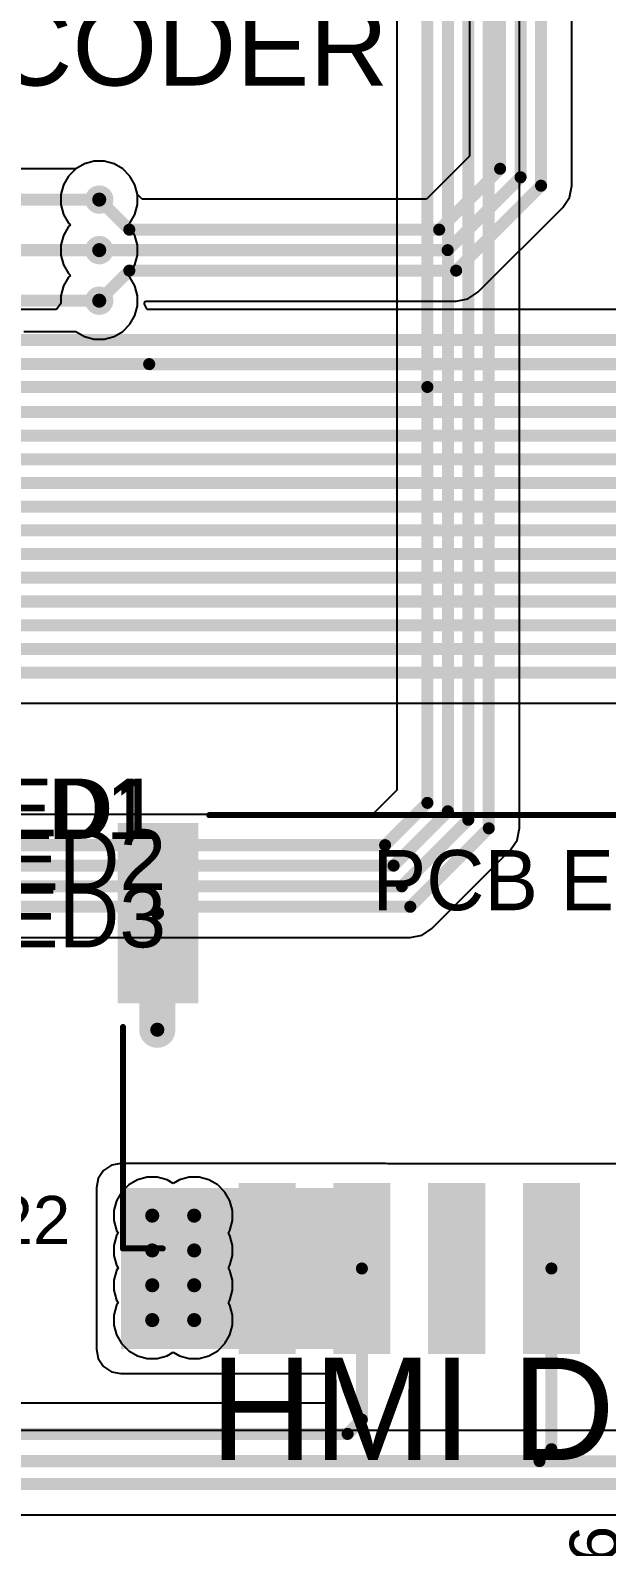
# Model space of a CAD drawing. Header units: millimetres. Extents: x 0 to 214, y 0 to 214.
# Drawn here: x 5.115 to 5.594, y 1.825 to 3.085 of the extents above; entities that cross this region are included whole.
import ezdxf

# ---------------------------------------------------------------- set-up
doc = ezdxf.new("R2010")
doc.units = ezdxf.units.MM
doc.header["$MEASUREMENT"] = 0
for name, color, linetype in [('BottomLayer', 5, 'Continuous'), ('BottomSolder', 6, 'Continuous'), ('TopLayer', 1, 'Continuous'), ('TopOverlay', 2, 'Continuous'), ('TopPaste', 8, 'Continuous'), ('TopSolder', 216, 'Continuous'), ('ViaHoleLayer', 16, 'Continuous')]:
    doc.layers.add(name, color=color, linetype=linetype)
doc.styles.add('Arial', font='', dxfattribs={"height": 0.2})
doc.styles.get('Arial').set_extended_font_data('Arial')

# ---------------------------------------------------------------- blocks, each defined once
blk = doc.blocks.new('A2008WR_S_8P_164')
at = {"layer": 'TopLayer'}
for points in [[(-0.31496055, 0.21456695), (-0.27559045, 0.21456695), (-0.27559045, 0.08070865), (-0.31496055, 0.08070865)], [(-0.23622035, 0.21456695), (-0.19685025, 0.21456695), (-0.19685025, 0.08070865), (-0.23622035, 0.08070865)], [(-0.15748025, 0.21456695), (-0.11811015, 0.21456695), (-0.11811015, 0.08070865), (-0.15748025, 0.08070865)], [(-0.07874005, 0.21456695), (-0.03936995, 0.21456695), (-0.03936995, 0.08070865), (-0.07874005, 0.08070865)], [(5e-08, 0.21456695), (0.03937015, 0.21456695), (0.03937015, 0.08070865), (5e-08, 0.08070865)], [(0.07874025, 0.21456695), (0.11811035, 0.21456695), (0.11811035, 0.08070865), (0.07874025, 0.08070865)], [(0.15748045, 0.21456695), (0.19685055, 0.21456695), (0.19685055, 0.08070865), (0.15748045, 0.08070865)], [(0.23622055, 0.21456695), (0.27559065, 0.21456695), (0.27559065, 0.08070865), (0.23622055, 0.08070865)], [(-0.41535425, -0.07677165), (-0.35629915, -0.07677165), (-0.35629915, -0.21850395), (-0.41535425, -0.21850395)], [(0.37598435, -0.21850395), (0.31692925, -0.21850395), (0.31692925, -0.07677165), (0.37598435, -0.07677165)]]:
    blk.add_hatch(color=1, dxfattribs=at).paths.add_polyline_path(points)
at = {"layer": 'TopPaste'}
for points in [[(-0.31496055, 0.21456695), (-0.27559045, 0.21456695), (-0.27559045, 0.08070865), (-0.31496055, 0.08070865)], [(-0.23622035, 0.21456695), (-0.19685025, 0.21456695), (-0.19685025, 0.08070865), (-0.23622035, 0.08070865)], [(-0.15748025, 0.21456695), (-0.11811015, 0.21456695), (-0.11811015, 0.08070865), (-0.15748025, 0.08070865)], [(-0.07874005, 0.21456695), (-0.03936995, 0.21456695), (-0.03936995, 0.08070865), (-0.07874005, 0.08070865)], [(5e-08, 0.21456695), (0.03937015, 0.21456695), (0.03937015, 0.08070865), (5e-08, 0.08070865)], [(0.07874025, 0.21456695), (0.11811035, 0.21456695), (0.11811035, 0.08070865), (0.07874025, 0.08070865)], [(0.15748045, 0.21456695), (0.19685055, 0.21456695), (0.19685055, 0.08070865), (0.15748045, 0.08070865)], [(0.23622055, 0.21456695), (0.27559065, 0.21456695), (0.27559065, 0.08070865), (0.23622055, 0.08070865)], [(-0.41535425, -0.07677165), (-0.35629915, -0.07677165), (-0.35629915, -0.21850395), (-0.41535425, -0.21850395)], [(0.37598435, -0.21850395), (0.31692925, -0.21850395), (0.31692925, -0.07677165), (0.37598435, -0.07677165)]]:
    blk.add_hatch(color=8, dxfattribs=at).paths.add_polyline_path(points)
at = {"layer": 'TopSolder'}
for points in [[(-0.31896055, 0.21856695), (-0.27159045, 0.21856695), (-0.27159045, 0.07670865), (-0.31896055, 0.07670865)], [(-0.24022035, 0.21856695), (-0.19285025, 0.21856695), (-0.19285025, 0.07670865), (-0.24022035, 0.07670865)], [(-0.16148025, 0.21856695), (-0.11411015, 0.21856695), (-0.11411015, 0.07670865), (-0.16148025, 0.07670865)], [(-0.08274005, 0.21856695), (-0.03536995, 0.21856695), (-0.03536995, 0.07670865), (-0.08274005, 0.07670865)], [(-0.00399995, 0.21856695), (0.04337015, 0.21856695), (0.04337015, 0.07670865), (-0.00399995, 0.07670865)], [(0.07474025, 0.21856695), (0.12211035, 0.21856695), (0.12211035, 0.07670865), (0.07474025, 0.07670865)], [(0.15348045, 0.21856695), (0.20085055, 0.21856695), (0.20085055, 0.07670865), (0.15348045, 0.07670865)], [(0.23222055, 0.21856695), (0.27959065, 0.21856695), (0.27959065, 0.07670865), (0.23222055, 0.07670865)], [(-0.41935425, -0.07277165), (-0.35229915, -0.07277165), (-0.35229915, -0.22250395), (-0.41935425, -0.22250395)], [(0.37998435, -0.22250395), (0.31292925, -0.22250395), (0.31292925, -0.07277165), (0.37998435, -0.07277165)]]:
    blk.add_hatch(color=216, dxfattribs=at).paths.add_polyline_path(points)
at = {"layer": 'TopOverlay'}
for points, const_width in [([(-0.3292991, 0.1513622), (-0.3292991, 0.1413622)], 0.007874), ([(-0.3242991, 0.1463622), (-0.3292991, 0.1513622)], 0.007874), ([(-0.3242991, 0.1463622), (-0.3292991, 0.1413622)], 0.007874), ([(-0.415, 0.131), (-0.415, -0.053)], 0.005), ([(-0.382, 0.131), (-0.415, 0.131)], 0.005), ([(0.3756301, 0.131), (0.3426301, 0.131)], 0.005), ([(0.3756301, 0.131), (0.3756301, -0.053)], 0.005), ([(0.304, -0.229), (-0.34, -0.229)], 0.005)]:
    blk.add_lwpolyline(points, dxfattribs=dict(at, const_width=const_width))
for points, const_width in [([(-0.3312676, 0.1513622, 1), (-0.3273306, 0.1513622, 1)], 0.003937), ([(-0.3312676, 0.1513622, 1), (-0.3273306, 0.1513622, 1)], 0.003937), ([(-0.3312676, 0.1413622, 1), (-0.3273306, 0.1413622, 1)], 0.003937), ([(-0.3312676, 0.1413622, 1), (-0.3273306, 0.1413622, 1)], 0.003937), ([(-0.3262676, 0.1463622, 1), (-0.3223306, 0.1463622, 1)], 0.003937), ([(-0.3262676, 0.1463622, 1), (-0.3223306, 0.1463622, 1)], 0.003937), ([(-0.41625, 0.131, 1), (-0.41375, 0.131, 1)], 0.0025), ([(-0.41625, 0.131, 1), (-0.41375, 0.131, 1)], 0.0025), ([(-0.38325, 0.131, 1), (-0.38075, 0.131, 1)], 0.0025), ([(0.3413801, 0.131, 1), (0.3438801, 0.131, 1)], 0.0025), ([(0.3743801, 0.131, 1), (0.3768801, 0.131, 1)], 0.0025), ([(0.3743801, 0.131, 1), (0.3768801, 0.131, 1)], 0.0025), ([(-0.41625, -0.053, 1), (-0.41375, -0.053, 1)], 0.0025), ([(0.3743801, -0.053, 1), (0.3768801, -0.053, 1)], 0.0025), ([(-0.34125, -0.229, 1), (-0.33875, -0.229, 1)], 0.0025), ([(0.30275, -0.229, 1), (0.30525, -0.229, 1)], 0.0025)]:
    blk.add_lwpolyline(points, format="xyb", close=True, dxfattribs=dict(at, const_width=const_width))
blk.add_text('PCB Edge', height=0.05, rotation=180, dxfattribs=at).set_placement((0.1683323, -0.1499891))
blk = doc.blocks.new('LED_0402_442')
at = {"layer": 'TopLayer'}
for points in [[(-0.0309055, 0.01417325), (-0.0064961, 0.01417325), (-0.0064961, -0.01417325), (-0.0309055, -0.01417325)], [(0.0064961, 0.01417325), (0.0309055, 0.01417325), (0.0309055, -0.01417325), (0.0064961, -0.01417325)]]:
    blk.add_hatch(color=1, dxfattribs=at).paths.add_polyline_path(points)
at = {"layer": 'TopOverlay'}
blk.add_hatch(color=2, dxfattribs=at).paths.add_polyline_path([(0.0370002, -0.0220328), (0.0630002, -0.0220328), (0.0630002, 0.0219672), (0.0370002, 0.0219672)])
at = {"layer": 'TopPaste'}
for points in [[(-0.0309055, 0.01417325), (-0.0064961, 0.01417325), (-0.0064961, -0.01417325), (-0.0309055, -0.01417325)], [(0.0064961, 0.01417325), (0.0309055, 0.01417325), (0.0309055, -0.01417325), (0.0064961, -0.01417325)]]:
    blk.add_hatch(color=8, dxfattribs=at).paths.add_polyline_path(points)
at = {"layer": 'TopSolder'}
for points in [[(-0.0349055, 0.01817325), (-0.0024961, 0.01817325), (-0.0024961, -0.01817325), (-0.0349055, -0.01817325)], [(0.0024961, 0.01817325), (0.0349055, 0.01817325), (0.0349055, -0.01817325), (0.0024961, -0.01817325)]]:
    blk.add_hatch(color=216, dxfattribs=at).paths.add_polyline_path(points)
at = {"layer": 'TopOverlay', "const_width": 0.007874}
for points in [[(-0.036, 0.019), (-0.036, -0.019)], [(0.037, 0.019), (-0.036, 0.019)], [(0.037, 0.019), (0.037, -0.019)], [(0.037, -0.019), (-0.036, -0.019)]]:
    blk.add_lwpolyline(points, dxfattribs=at)
at = {"layer": 'TopOverlay', "const_width": 0.003937}
for points in [[(-0.0379685, 0.019, 1), (-0.0340315, 0.019, 1)], [(-0.0379685, 0.019, 1), (-0.0340315, 0.019, 1)], [(0.0350315, 0.019, 1), (0.0389685, 0.019, 1)], [(0.0350315, 0.019, 1), (0.0389685, 0.019, 1)], [(-0.0379685, -0.019, 1), (-0.0340315, -0.019, 1)], [(-0.0379685, -0.019, 1), (-0.0340315, -0.019, 1)], [(0.0350315, -0.019, 1), (0.0389685, -0.019, 1)], [(0.0350315, -0.019, 1), (0.0389685, -0.019, 1)]]:
    blk.add_lwpolyline(points, format="xyb", close=True, dxfattribs=at)
at = {"layer": 'TopOverlay'}
blk.add_text('LED1', height=0.05, rotation=-180, dxfattribs=at).set_placement((-0.0433821, 0.0212092))

msp = doc.modelspace()

# ---------------------------------------------------------------- hatches: boundary and pattern name
at = {"layer": 'BottomLayer'}
h = msp.add_hatch(color=5, dxfattribs=at)
edge = h.paths.add_edge_path()
edge.add_arc((5.172, 2.944), 0.011811, 0, 360)
h = msp.add_hatch(color=5, dxfattribs=at)
edge = h.paths.add_edge_path()
edge.add_arc((5.172, 2.902), 0.011811, 0, 360)
h = msp.add_hatch(color=5, dxfattribs=at)
edge = h.paths.add_edge_path()
edge.add_arc((5.172, 2.86), 0.011811, 0, 360)
h = msp.add_hatch(color=5, dxfattribs=at)
edge = h.paths.add_edge_path()
edge.add_arc((5.2202437, 2.254362), 0.011811, 0, 360)
h = msp.add_hatch(color=5, dxfattribs=at)
edge = h.paths.add_edge_path()
edge.add_arc((5.2160345, 2.0999635), 0.011811, 0, 360)
h = msp.add_hatch(color=5, dxfattribs=at)
edge = h.paths.add_edge_path()
edge.add_arc((5.2508677, 2.0999635), 0.011811, 0, 360)
h = msp.add_hatch(color=5, dxfattribs=at)
edge = h.paths.add_edge_path()
edge.add_arc((5.2160345, 2.0710344), 0.011811, 0, 360)
h = msp.add_hatch(color=5, dxfattribs=at)
edge = h.paths.add_edge_path()
edge.add_arc((5.2508677, 2.0710344), 0.011811, 0, 360)
h = msp.add_hatch(color=5, dxfattribs=at)
edge = h.paths.add_edge_path()
edge.add_arc((5.2160345, 2.0421053), 0.011811, 0, 360)
h = msp.add_hatch(color=5, dxfattribs=at)
edge = h.paths.add_edge_path()
edge.add_arc((5.2508677, 2.0421053), 0.011811, 0, 360)
h = msp.add_hatch(color=5, dxfattribs=at)
edge = h.paths.add_edge_path()
edge.add_arc((5.2160345, 2.0131762), 0.011811, 0, 360)
h = msp.add_hatch(color=5, dxfattribs=at)
edge = h.paths.add_edge_path()
edge.add_arc((5.2508677, 2.0131762), 0.011811, 0, 360)
at = {"layer": 'BottomSolder'}
h = msp.add_hatch(color=6, dxfattribs=at)
edge = h.paths.add_edge_path()
edge.add_arc((5.2160345, 2.0999635), 0.0059055, 0, 360)
h = msp.add_hatch(color=6, dxfattribs=at)
edge = h.paths.add_edge_path()
edge.add_arc((5.2508677, 2.0999635), 0.0059055, 0, 360)
h = msp.add_hatch(color=6, dxfattribs=at)
edge = h.paths.add_edge_path()
edge.add_arc((5.2160345, 2.0710344), 0.0059055, 0, 360)
h = msp.add_hatch(color=6, dxfattribs=at)
edge = h.paths.add_edge_path()
edge.add_arc((5.2508677, 2.0710344), 0.0059055, 0, 360)
h = msp.add_hatch(color=6, dxfattribs=at)
edge = h.paths.add_edge_path()
edge.add_arc((5.2160345, 2.0421053), 0.0059055, 0, 360)
h = msp.add_hatch(color=6, dxfattribs=at)
edge = h.paths.add_edge_path()
edge.add_arc((5.2508677, 2.0421053), 0.0059055, 0, 360)
h = msp.add_hatch(color=6, dxfattribs=at)
edge = h.paths.add_edge_path()
edge.add_arc((5.2160345, 2.0131762), 0.0059055, 0, 360)
h = msp.add_hatch(color=6, dxfattribs=at)
edge = h.paths.add_edge_path()
edge.add_arc((5.2508677, 2.0131762), 0.0059055, 0, 360)
at = {"layer": 'TopLayer'}
h = msp.add_hatch(color=1, dxfattribs=at)
edge = h.paths.add_edge_path()
edge.add_arc((5.172, 2.944), 0.011811, 0, 360)
h = msp.add_hatch(color=1, dxfattribs=at)
edge = h.paths.add_edge_path()
edge.add_arc((5.172, 2.902), 0.011811, 0, 360)
h = msp.add_hatch(color=1, dxfattribs=at)
edge = h.paths.add_edge_path()
edge.add_arc((5.172, 2.86), 0.011811, 0, 360)
h = msp.add_hatch(color=1, dxfattribs=at)
edge = h.paths.add_edge_path()
edge.add_arc((5.2202437, 2.254362), 0.011811, 0, 360)
msp.add_hatch(color=1, dxfattribs=at).paths.add_polyline_path([(5.19, 1.9891052), (5.4098518, 1.9891052), (5.4098518, 2.1229636), (5.19, 2.1229636)])
h = msp.add_hatch(color=1, dxfattribs=at)
edge = h.paths.add_edge_path()
edge.add_arc((5.2160345, 2.0999635), 0.011811, 0, 360)
h = msp.add_hatch(color=1, dxfattribs=at)
edge = h.paths.add_edge_path()
edge.add_arc((5.2508677, 2.0999635), 0.011811, 0, 360)
h = msp.add_hatch(color=1, dxfattribs=at)
edge = h.paths.add_edge_path()
edge.add_arc((5.2160345, 2.0710344), 0.011811, 0, 360)
h = msp.add_hatch(color=1, dxfattribs=at)
edge = h.paths.add_edge_path()
edge.add_arc((5.2508677, 2.0710344), 0.011811, 0, 360)
h = msp.add_hatch(color=1, dxfattribs=at)
edge = h.paths.add_edge_path()
edge.add_arc((5.2160345, 2.0421053), 0.011811, 0, 360)
h = msp.add_hatch(color=1, dxfattribs=at)
edge = h.paths.add_edge_path()
edge.add_arc((5.2508677, 2.0421053), 0.011811, 0, 360)
h = msp.add_hatch(color=1, dxfattribs=at)
edge = h.paths.add_edge_path()
edge.add_arc((5.2160345, 2.0131762), 0.011811, 0, 360)
h = msp.add_hatch(color=1, dxfattribs=at)
edge = h.paths.add_edge_path()
edge.add_arc((5.2508677, 2.0131762), 0.011811, 0, 360)
at = {"layer": 'TopSolder'}
h = msp.add_hatch(color=216, dxfattribs=at)
edge = h.paths.add_edge_path()
edge.add_arc((5.2160345, 2.0999635), 0.0059055, 0, 360)
h = msp.add_hatch(color=216, dxfattribs=at)
edge = h.paths.add_edge_path()
edge.add_arc((5.2508677, 2.0999635), 0.0059055, 0, 360)
h = msp.add_hatch(color=216, dxfattribs=at)
edge = h.paths.add_edge_path()
edge.add_arc((5.2160345, 2.0710344), 0.0059055, 0, 360)
h = msp.add_hatch(color=216, dxfattribs=at)
edge = h.paths.add_edge_path()
edge.add_arc((5.2508677, 2.0710344), 0.0059055, 0, 360)
h = msp.add_hatch(color=216, dxfattribs=at)
edge = h.paths.add_edge_path()
edge.add_arc((5.2160345, 2.0421053), 0.0059055, 0, 360)
h = msp.add_hatch(color=216, dxfattribs=at)
edge = h.paths.add_edge_path()
edge.add_arc((5.2508677, 2.0421053), 0.0059055, 0, 360)
h = msp.add_hatch(color=216, dxfattribs=at)
edge = h.paths.add_edge_path()
edge.add_arc((5.2160345, 2.0131762), 0.0059055, 0, 360)
h = msp.add_hatch(color=216, dxfattribs=at)
edge = h.paths.add_edge_path()
edge.add_arc((5.2508677, 2.0131762), 0.0059055, 0, 360)
at = {"layer": 'ViaHoleLayer'}
h = msp.add_hatch(color=16, dxfattribs=at)
edge = h.paths.add_edge_path()
edge.add_arc((5.172, 2.944), 0.0059055, 0, 360)
h = msp.add_hatch(color=16, dxfattribs=at)
edge = h.paths.add_edge_path()
edge.add_arc((5.172, 2.902), 0.0059055, 0, 360)
h = msp.add_hatch(color=16, dxfattribs=at)
edge = h.paths.add_edge_path()
edge.add_arc((5.172, 2.86), 0.0059055, 0, 360)
h = msp.add_hatch(color=16, dxfattribs=at)
edge = h.paths.add_edge_path()
edge.add_arc((5.2202437, 2.254362), 0.0059055, 0, 360)
h = msp.add_hatch(color=16, dxfattribs=at)
edge = h.paths.add_edge_path()
edge.add_arc((5.2160345, 2.0999635), 0.0059055, 0, 360)
h = msp.add_hatch(color=16, dxfattribs=at)
edge = h.paths.add_edge_path()
edge.add_arc((5.2508677, 2.0999635), 0.0059055, 0, 360)
h = msp.add_hatch(color=16, dxfattribs=at)
edge = h.paths.add_edge_path()
edge.add_arc((5.2160345, 2.0710344), 0.0059055, 0, 360)
h = msp.add_hatch(color=16, dxfattribs=at)
edge = h.paths.add_edge_path()
edge.add_arc((5.2508677, 2.0710344), 0.0059055, 0, 360)
h = msp.add_hatch(color=16, dxfattribs=at)
edge = h.paths.add_edge_path()
edge.add_arc((5.2160345, 2.0421053), 0.0059055, 0, 360)
h = msp.add_hatch(color=16, dxfattribs=at)
edge = h.paths.add_edge_path()
edge.add_arc((5.2508677, 2.0421053), 0.0059055, 0, 360)
h = msp.add_hatch(color=16, dxfattribs=at)
edge = h.paths.add_edge_path()
edge.add_arc((5.2160345, 2.0131762), 0.0059055, 0, 360)
h = msp.add_hatch(color=16, dxfattribs=at)
edge = h.paths.add_edge_path()
edge.add_arc((5.2508677, 2.0131762), 0.0059055, 0, 360)

# ---------------------------------------------------------------- linework, layer by layer
at = {"layer": 'BottomLayer'}
for p, q in [((5.5210883, 2.421718), (5.5210883, 3.5609475)), ((5.4191087, 3.1147878), (5.4191087, 2.7883291)), ((5.1597214, 2.9736431), (5.1525277, 2.9694898)), ((5.167812, 2.975811), (5.1597214, 2.9736431)), ((5.176188, 2.975811), (5.167812, 2.975811)), ((5.1842786, 2.9736431), (5.176188, 2.975811)), ((5.1915324, 2.9694551), (5.1842786, 2.9736431)), ((5.1525277, 2.9694898), (5.050558, 2.9694898)), ((5.1974551, 2.9635324), (5.1915324, 2.9694551)), ((5.2016431, 2.9562786), (5.1974551, 2.9635324)), ((5.203811, 2.948188), (5.2016431, 2.9562786)), ((5.203811, 2.939812), (5.203811, 2.948188)), ((5.2016431, 2.9317214), (5.203811, 2.939812)), ((5.1959875, 2.923), (5.1974551, 2.9244676)), ((5.1974551, 2.9215324), (5.1959875, 2.923)), ((5.1974551, 2.9244676), (5.2016431, 2.9317214)), ((5.2016431, 2.9142786), (5.1974551, 2.9215324)), ((5.203811, 2.906188), (5.2016431, 2.9142786)), ((5.2016431, 2.8897214), (5.203811, 2.897812)), ((5.203811, 2.897812), (5.203811, 2.906188)), ((5.1974551, 2.8824676), (5.2016431, 2.8897214)), ((5.1959875, 2.881), (5.1974551, 2.8824676)), ((5.1974551, 2.8795324), (5.1959875, 2.881)), ((5.2016431, 2.8722786), (5.1974551, 2.8795324)), ((5.203811, 2.864188), (5.2016431, 2.8722786)), ((5.203811, 2.855812), (5.203811, 2.864188)), ((5.1974551, 2.8404676), (5.2016431, 2.8477214)), ((5.2016431, 2.8477214), (5.203811, 2.855812)), ((5.1092287, 2.8345102), (5.1525277, 2.8345102)), ((5.1525277, 2.8345102), (5.1597214, 2.8303569)), ((5.1842786, 2.8303569), (5.1915324, 2.8345449)), ((5.1915324, 2.8345449), (5.1974551, 2.8404676)), ((5.1597214, 2.8303569), (5.167812, 2.828189)), ((5.167812, 2.828189), (5.176188, 2.828189)), ((5.176188, 2.828189), (5.1842786, 2.8303569)), ((5.4191087, 2.7883291), (5.4191087, 2.453401)), ((5.4191087, 2.453401), (5.3989145, 2.4332068)), ((5.3989145, 2.4332068), (4.6426582, 2.4332068)), ((5.519148, 2.4119635), (5.5210883, 2.421718)), ((5.5136225, 2.403694), (5.519148, 2.4119635)), ((5.4484125, 2.338484), (5.5136225, 2.403694)), ((5.0859424, 2.3310182), (5.4303885, 2.3310182)), ((5.4303885, 2.3310182), (5.440143, 2.3329585)), ((5.440143, 2.3329585), (5.4484125, 2.338484)), ((5.2037559, 2.1296066), (5.1965021, 2.1254186)), ((5.2118465, 2.1317745), (5.2037559, 2.1296066)), ((5.2202225, 2.1317745), (5.2118465, 2.1317745)), ((5.2283131, 2.1296066), (5.2202225, 2.1317745)), ((5.2334511, 2.1266402), (5.2283131, 2.1296066)), ((5.2385891, 2.1296066), (5.2334511, 2.1266402)), ((5.2466797, 2.1317745), (5.2385891, 2.1296066)), ((5.2550557, 2.1317745), (5.2466797, 2.1317745)), ((5.2631463, 2.1296066), (5.2550557, 2.1317745)), ((5.2704001, 2.1254186), (5.2631463, 2.1296066)), ((5.1905794, 2.1194959), (5.1863914, 2.1122421)), ((5.1965021, 2.1254186), (5.1905794, 2.1194959)), ((5.2763228, 2.1194959), (5.2704001, 2.1254186)), ((5.2805108, 2.1122421), (5.2763228, 2.1194959)), ((5.1863914, 2.1122421), (5.1842235, 2.1041515)), ((5.1842235, 2.1041515), (5.1842235, 2.0957755)), ((5.2826787, 2.1041515), (5.2805108, 2.1122421)), ((5.2826787, 2.0957755), (5.2826787, 2.1041515)), ((5.1842235, 2.0957755), (5.1863914, 2.0876849)), ((5.2805108, 2.0876849), (5.2826787, 2.0957755)), ((5.1863914, 2.083313), (5.1842235, 2.0752224)), ((5.1863914, 2.0876849), (5.1876535, 2.085499)), ((5.1876535, 2.085499), (5.1863914, 2.083313)), ((5.2792487, 2.085499), (5.2805108, 2.0876849)), ((5.2805108, 2.083313), (5.2792487, 2.085499)), ((5.2826787, 2.0752224), (5.2805108, 2.083313)), ((5.1842235, 2.0752224), (5.1842235, 2.0668464)), ((5.1842235, 2.0668464), (5.1863914, 2.0587558)), ((5.2805108, 2.0587558), (5.2826787, 2.0668464)), ((5.2826787, 2.0668464), (5.2826787, 2.0752224)), ((5.1863914, 2.0543839), (5.1842235, 2.0462933)), ((5.1863914, 2.0587558), (5.1876535, 2.0565698)), ((5.1876535, 2.0565698), (5.1863914, 2.0543839)), ((5.2792487, 2.0565698), (5.2805108, 2.0587558)), ((5.2805108, 2.0543839), (5.2792487, 2.0565698)), ((5.2826787, 2.0462933), (5.2805108, 2.0543839)), ((5.1842235, 2.0462933), (5.1842235, 2.0379173)), ((5.2826787, 2.0379173), (5.2826787, 2.0462933)), ((5.1842235, 2.0379173), (5.1863914, 2.0298267)), ((5.1863914, 2.0298267), (5.1876535, 2.0276408)), ((5.2792487, 2.0276408), (5.2805108, 2.0298267)), ((5.2805108, 2.0298267), (5.2826787, 2.0379173)), ((5.1863914, 2.0254548), (5.1842235, 2.0173642)), ((5.1842235, 2.0173642), (5.1842235, 2.0089882)), ((5.1876535, 2.0276408), (5.1863914, 2.0254548)), ((5.2805108, 2.0254548), (5.2792487, 2.0276408)), ((5.2826787, 2.0173642), (5.2805108, 2.0254548)), ((5.2826787, 2.0089882), (5.2826787, 2.0173642)), ((5.1842235, 2.0089882), (5.1863914, 2.0008976)), ((5.2805108, 2.0008976), (5.2826787, 2.0089882)), ((5.1863914, 2.0008976), (5.1905794, 1.9936438)), ((5.1905794, 1.9936438), (5.1965021, 1.9877211)), ((5.2704001, 1.9877211), (5.2763228, 1.9936438)), ((5.2763228, 1.9936438), (5.2805108, 2.0008976)), ((5.1965021, 1.9877211), (5.2037559, 1.9835331)), ((5.2037559, 1.9835331), (5.2118465, 1.9813652)), ((5.2118465, 1.9813652), (5.2202225, 1.9813652)), ((5.2202225, 1.9813652), (5.2283131, 1.9835331)), ((5.2283131, 1.9835331), (5.2334511, 1.9864995)), ((5.2334511, 1.9864995), (5.2385891, 1.9835331)), ((5.2385891, 1.9835331), (5.2466797, 1.9813652)), ((5.2466797, 1.9813652), (5.2550557, 1.9813652)), ((5.2550557, 1.9813652), (5.2631463, 1.9835331)), ((5.2631463, 1.9835331), (5.2704001, 1.9877211)), ((5.8570093, 1.9213776), (4.5775724, 1.9213776)), ((5.0070571, 1.851398), (5.6622991, 1.851398))]:
    msp.add_line(p, q, dxfattribs=at)
at = {"layer": 'BottomLayer', "const_width": 0.01}
for points in [[(5.4955985, 2.421718), (5.4955985, 3.5609475)], [(5.4785985, 2.4287596), (5.4785985, 3.5539059)], [(5.4615985, 2.4358012), (5.4615985, 3.5468643)], [(5.4445985, 2.4428428), (5.4445985, 3.1147878)], [(5.050558, 2.944), (5.172, 2.944)], [(5.0719807, 2.902), (5.172, 2.902)], [(5.097718, 2.86), (5.172, 2.86)], [(5.4445985, 2.4428428), (5.4445985, 2.7883291)], [(5.4094727, 2.407717), (5.4445985, 2.4428428)], [(5.4165141, 2.3907168), (5.4615985, 2.4358012)], [(5.4233469, 2.373508), (5.4785985, 2.4287596)], [(5.4303885, 2.356508), (5.4955985, 2.421718)], [(4.6321, 2.407717), (5.4094727, 2.407717)], [(4.5904807, 2.3907168), (5.4165141, 2.3907168)], [(4.6256699, 2.373508), (5.4233469, 2.373508)], [(4.643508, 2.356508), (5.4303885, 2.356508)], [(4.5670142, 1.8958878), (5.8570093, 1.8958878)], [(4.5591442, 1.8768878), (5.6728573, 1.8768878)]]:
    msp.add_lwpolyline(points, dxfattribs=at)
at = {"layer": 'BottomLayer', "const_width": 0.005}
for points in [[(5.1695, 2.944, 1), (5.1745, 2.944, 1)], [(5.1695, 2.902, 1), (5.1745, 2.902, 1)], [(5.1695, 2.86, 1), (5.1745, 2.86, 1)], [(5.4420985, 2.7883291, 1), (5.4470985, 2.7883291, 1)], [(5.4420985, 2.4428428, 1), (5.4470985, 2.4428428, 1)], [(5.4420985, 2.4428428, 1), (5.4470985, 2.4428428, 1)], [(5.4420985, 2.4428428, 1), (5.4470985, 2.4428428, 1)], [(5.4590985, 2.4358012, 1), (5.4640985, 2.4358012, 1)], [(5.4590985, 2.4358012, 1), (5.4640985, 2.4358012, 1)], [(5.4760985, 2.4287596, 1), (5.4810985, 2.4287596, 1)], [(5.4760985, 2.4287596, 1), (5.4810985, 2.4287596, 1)], [(5.4930985, 2.421718, 1), (5.4980985, 2.421718, 1)], [(5.4930985, 2.421718, 1), (5.4980985, 2.421718, 1)], [(5.4069727, 2.407717, 1), (5.4119727, 2.407717, 1)], [(5.4069727, 2.407717, 1), (5.4119727, 2.407717, 1)], [(5.4140141, 2.3907168, 1), (5.4190141, 2.3907168, 1)], [(5.4140141, 2.3907168, 1), (5.4190141, 2.3907168, 1)], [(5.4208469, 2.373508, 1), (5.4258469, 2.373508, 1)], [(5.4208469, 2.373508, 1), (5.4258469, 2.373508, 1)], [(5.4278885, 2.356508, 1), (5.4328885, 2.356508, 1)], [(5.4278885, 2.356508, 1), (5.4328885, 2.356508, 1)]]:
    msp.add_lwpolyline(points, format="xyb", close=True, dxfattribs=at)
at = {"layer": 'TopLayer'}
for p, q in [((5.5644898, 2.9555217), (5.5644898, 3.5530832)), ((5.4795102, 3.5284418), (5.4795102, 2.9801631)), ((5.1597214, 2.9736431), (5.1524676, 2.9694551)), ((5.167812, 2.975811), (5.1597214, 2.9736431)), ((5.176188, 2.975811), (5.167812, 2.975811)), ((5.1842786, 2.9736431), (5.176188, 2.975811)), ((5.1915324, 2.9694551), (5.1842786, 2.9736431)), ((5.4795102, 2.9801631), (5.4438369, 2.9444898)), ((5.1465449, 2.9635324), (5.1423569, 2.9562786)), ((5.1524676, 2.9694551), (5.1465449, 2.9635324)), ((5.1974551, 2.9635324), (5.1915324, 2.9694551)), ((5.2016431, 2.9562786), (5.1974551, 2.9635324)), ((5.1423569, 2.9562786), (5.140189, 2.948188)), ((5.140189, 2.948188), (5.140189, 2.939812)), ((5.2037931, 2.9482549), (5.2016431, 2.9562786)), ((5.2075582, 2.9444898), (5.2037931, 2.9482549)), ((5.5625495, 2.9457671), (5.5644898, 2.9555217)), ((5.140189, 2.939812), (5.1423569, 2.9317214)), ((5.4438369, 2.9444898), (5.2075582, 2.9444898)), ((5.4865023, 2.866976), (5.557024, 2.9374977)), ((5.557024, 2.9374977), (5.5625495, 2.9457671)), ((5.1423569, 2.9317214), (5.1465449, 2.9244676)), ((5.1465449, 2.9244676), (5.1480125, 2.923)), ((5.1480125, 2.923), (5.1465449, 2.9215324)), ((5.1423569, 2.9142786), (5.140189, 2.906188)), ((5.1465449, 2.9215324), (5.1423569, 2.9142786)), ((5.140189, 2.906188), (5.140189, 2.897812)), ((5.140189, 2.897812), (5.1423569, 2.8897214)), ((5.1423569, 2.8897214), (5.1465449, 2.8824676)), ((5.1423569, 2.8722786), (5.140189, 2.864188)), ((5.1465449, 2.8795324), (5.1423569, 2.8722786)), ((5.1465449, 2.8824676), (5.1480125, 2.881)), ((5.1480125, 2.881), (5.1465449, 2.8795324)), ((5.140189, 2.864188), (5.140189, 2.8577846)), ((5.2093053, 2.8577846), (5.2105299, 2.8595102)), ((5.2105299, 2.8595102), (5.4684783, 2.8595102)), ((5.4684783, 2.8595102), (5.4782328, 2.8614505)), ((5.4782328, 2.8614505), (5.4865023, 2.866976)), ((5.1364429, 2.8527846), (4.798526, 2.8527846)), ((5.140189, 2.8577846), (5.1364429, 2.8527846)), ((5.2118881, 2.8527846), (5.2093053, 2.8577846)), ((5.6925697, 2.8527845), (5.2118881, 2.8527846)), ((4.8551707, 2.5255843), (6.8242774, 2.5255845)), ((5.1821964, 2.1418032), (5.1755808, 2.1373828)), ((5.19, 2.1433554), (5.1821964, 2.1418032)), ((5.4098519, 2.1433554), (5.19, 2.1433554)), ((5.4118222, 2.1429635), (5.4098519, 2.1433554)), ((5.7448125, 2.1429635), (5.4118222, 2.1429635)), ((5.1711604, 2.1307672), (5.1696082, 2.1229636)), ((5.1755808, 2.1373828), (5.1711604, 2.1307672)), ((5.1696082, 2.1229636), (5.1696082, 1.9891052)), ((5.1696082, 1.9891052), (5.1711604, 1.9813016)), ((5.1711604, 1.9813016), (5.1755808, 1.974686)), ((5.1755808, 1.974686), (5.1821964, 1.9702656)), ((5.1821964, 1.9702656), (5.19, 1.9687134)), ((5.19, 1.9687134), (5.364677, 1.9687134)), ((5.364677, 1.9687134), (5.364677, 1.9441246)), ((5.364677, 1.9441246), (4.7731688, 1.9441246)), ((4.1879634, 1.8514717), (5.6101583, 1.8514717))]:
    msp.add_line(p, q, dxfattribs=at)
for points, const_width in [([(5.539, 2.9555217), (5.539, 3.5530832)], 0.01), ([(5.505, 2.9696049), (5.505, 3.539)], 0.01), ([(5.522, 2.9625633), (5.522, 3.5460416)], 0.01), ([(5.4543951, 2.919), (5.505, 2.9696049)], 0.01), ([(5.4614367, 2.902), (5.522, 2.9625633)], 0.01), ([(5.4684783, 2.885), (5.539, 2.9555217)], 0.01), ([(5.172, 2.944), (5.197, 2.919)], 0.01), ([(5.197, 2.919), (5.4543951, 2.919)], 0.01), ([(5.172, 2.902), (5.4614367, 2.902)], 0.01), ([(5.1720001, 2.86), (5.1970001, 2.885)], 0.01), ([(5.1970001, 2.885), (5.4684783, 2.885)], 0.01), ([(4.7952883, 2.8272948), (5.7031279, 2.8272947)], 0.01), ([(4.7463936, 2.8073291), (5.2134699, 2.8073291)], 0.01), ([(5.2134699, 2.8073291), (5.2135043, 2.8072947)], 0.01), ([(5.2135043, 2.8072947), (5.7114121, 2.8072947)], 0.01), ([(4.7240876, 2.7883291), (5.8733426, 2.7883291)], 0.01), ([(4.7647377, 2.7676096), (5.8794932, 2.7676097)], 0.01), ([(4.710516, 2.7479247), (5.8866782, 2.7479247)], 0.01), ([(4.7292045, 2.7282395), (5.8938631, 2.7282396)], 0.01), ([(4.7155623, 2.7085545), (5.9010481, 2.7085546)], 0.01), ([(4.7292045, 2.6888694), (5.908233, 2.6888695)], 0.01), ([(4.7292045, 2.6691843), (6.9999761, 2.6691845)], 0.01), ([(4.9123596, 2.6494993), (7.0086106, 2.6494995)], 0.01), ([(4.9273596, 2.6298142), (7.0111847, 2.6298144)], 0.01), ([(4.9127948, 2.6101292), (7.0039997, 2.6101294)], 0.01), ([(4.8373596, 2.5904441), (6.9968148, 2.5904443)], 0.01), ([(4.8823596, 2.5707591), (6.9896298, 2.5707593)], 0.01), ([(4.8446125, 2.5510741), (6.8348356, 2.5510743)], 0.01), ([(5.2202437, 2.254362), (5.2202437, 2.3506782)], 0.03), ([(5.2202437, 2.3506782), (5.2208755, 2.35131)], 0.01), ([(5.3901668, 1.930479), (5.3901668, 2.0560344)], 0.01), ([(5.5476472, 1.9059263), (5.5476472, 2.0560344)], 0.01), ([(5.3783226, 1.9186348), (5.3901668, 1.930479)], 0.01), ([(4.1993796, 1.9186348), (5.3783226, 1.9186348)], 0.01), ([(5.5377167, 1.8959958), (5.5476472, 1.9059263)], 0.01), ([(4.1929707, 1.8959958), (5.5377167, 1.8959958)], 0.01), ([(4.1879634, 1.8769615), (5.6101583, 1.8769615)], 0.01)]:
    msp.add_lwpolyline(points, dxfattribs=dict(at, const_width=const_width))
for points, const_width in [([(5.5025, 2.9696049, 1), (5.5075, 2.9696049, 1)], 0.005), ([(5.5025, 2.9696049, 1), (5.5075, 2.9696049, 1)], 0.005), ([(5.5195, 2.9625633, 1), (5.5245, 2.9625633, 1)], 0.005), ([(5.5195, 2.9625633, 1), (5.5245, 2.9625633, 1)], 0.005), ([(5.5365, 2.9555217, 1), (5.5415, 2.9555217, 1)], 0.005), ([(5.5365, 2.9555217, 1), (5.5415, 2.9555217, 1)], 0.005), ([(5.1695, 2.944, 1), (5.1745, 2.944, 1)], 0.005), ([(5.1945, 2.919, 1), (5.1995, 2.919, 1)], 0.005), ([(5.1945, 2.919, 1), (5.1995, 2.919, 1)], 0.005), ([(5.4518951, 2.919, 1), (5.4568951, 2.919, 1)], 0.005), ([(5.4518951, 2.919, 1), (5.4568951, 2.919, 1)], 0.005), ([(5.1695, 2.902, 1), (5.1745, 2.902, 1)], 0.005), ([(5.4589367, 2.902, 1), (5.4639367, 2.902, 1)], 0.005), ([(5.4589367, 2.902, 1), (5.4639367, 2.902, 1)], 0.005), ([(5.1945001, 2.885, 1), (5.1995001, 2.885, 1)], 0.005), ([(5.1945001, 2.885, 1), (5.1995001, 2.885, 1)], 0.005), ([(5.4659783, 2.885, 1), (5.4709783, 2.885, 1)], 0.005), ([(5.4659783, 2.885, 1), (5.4709783, 2.885, 1)], 0.005), ([(5.1695001, 2.86, 1), (5.1745001, 2.86, 1)], 0.005), ([(5.2109699, 2.8073291, 1), (5.2159699, 2.8073291, 1)], 0.005), ([(5.2109699, 2.8073291, 1), (5.2159699, 2.8073291, 1)], 0.005), ([(5.2110043, 2.8072947, 1), (5.2160043, 2.8072947, 1)], 0.005), ([(5.2110043, 2.8072947, 1), (5.2160043, 2.8072947, 1)], 0.005), ([(5.2127437, 2.3506782, 1), (5.2277437, 2.3506782, 1)], 0.015), ([(5.2177437, 2.3506782, 1), (5.2227437, 2.3506782, 1)], 0.005), ([(5.2183755, 2.35131, 1), (5.2233755, 2.35131, 1)], 0.005), ([(5.2127437, 2.254362, 1), (5.2277437, 2.254362, 1)], 0.015), ([(5.3876668, 2.0560344, 1), (5.3926668, 2.0560344, 1)], 0.005), ([(5.5451472, 2.0560344, 1), (5.5501472, 2.0560344, 1)], 0.005), ([(5.3876668, 1.930479, 1), (5.3926668, 1.930479, 1)], 0.005), ([(5.3876668, 1.930479, 1), (5.3926668, 1.930479, 1)], 0.005), ([(5.3758226, 1.9186348, 1), (5.3808226, 1.9186348, 1)], 0.005), ([(5.3758226, 1.9186348, 1), (5.3808226, 1.9186348, 1)], 0.005), ([(5.5451472, 1.9059263, 1), (5.5501472, 1.9059263, 1)], 0.005), ([(5.5451472, 1.9059263, 1), (5.5501472, 1.9059263, 1)], 0.005), ([(5.5352167, 1.8959958, 1), (5.5402167, 1.8959958, 1)], 0.005), ([(5.5352167, 1.8959958, 1), (5.5402167, 1.8959958, 1)], 0.005)]:
    msp.add_lwpolyline(points, format="xyb", close=True, dxfattribs=dict(at, const_width=const_width))

# ---------------------------------------------------------------- block references
at = {"rotation": 180}
for name, p in [('LED_0402_442', (5.0043637, 2.434164)), ('A2008WR_S_8P_164', (5.5673323, 2.2036722))]:
    msp.add_blockref(name, p, dxfattribs=at)

# ---------------------------------------------------------------- texts
at = {"layer": 'TopOverlay', "style": 'Arial'}
for s, height, rotation, p in [('ENCODER', 0.065, 360, (4.9579825, 3.0387608)), ('HMI DISPLAY', 0.085, 360, (5.2639573, 1.8968838)), ('R96', 0.04, 90, (5.6028611, 1.7397183))]:
    msp.add_text(s, height=height, rotation=rotation, dxfattribs=at).set_placement(p)
for s, height, p in [('LED1', 0.05, (5.0477458, 2.4129548)), ('LED2', 0.05, (5.0530005, 2.3705862)), ('LED3', 0.05, (5.0528297, 2.3228142)), ('J22', 0.04, (5.0579054, 2.0763168))]:
    msp.add_text(s, height=height, dxfattribs=at).set_placement(p)

doc.saveas('drawing.dxf')
